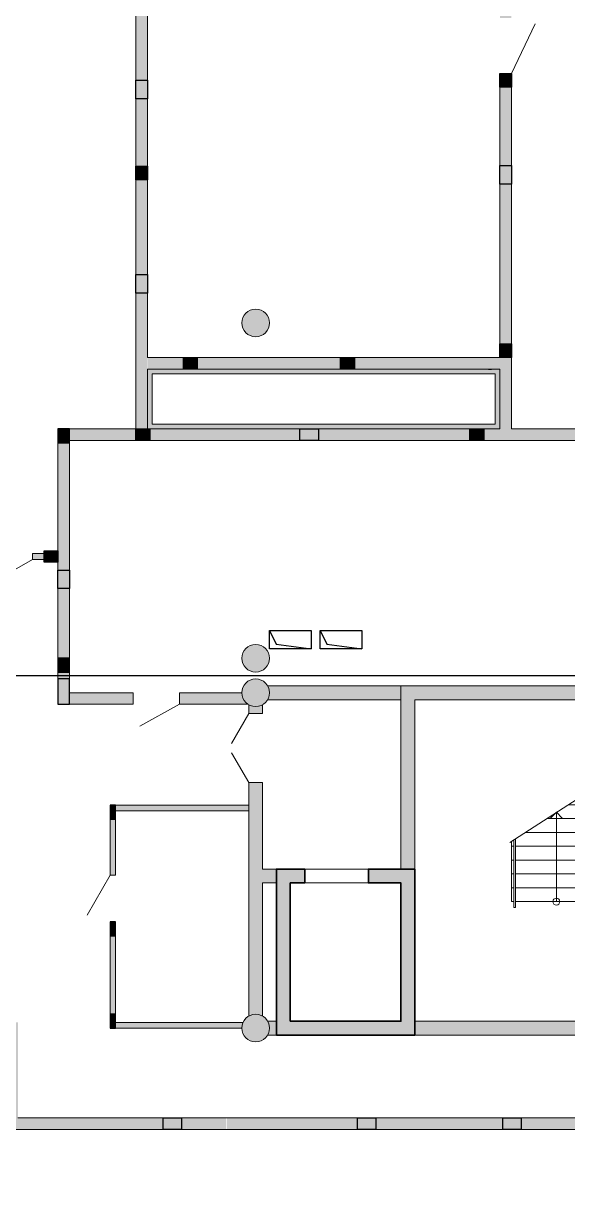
# Model space of a CAD drawing. Header units: millimetres. Extents: x 72919 to 485785, y -53256 to 338519.
# Drawn here: x 383115 to 394915, y 104415 to 130034 of the extents above; entities that cross this region are included whole.
import ezdxf

# ---------------------------------------------------------------- set-up
doc = ezdxf.new("R2010")
doc.units = ezdxf.units.MM
doc.layers.add('1', color=7, linetype='Continuous')
for name, color, linetype, lineweight in [('door', 177, 'Continuous', 9), ('lifts', 7, 'Continuous', 35), ('stairs', 4, 'Continuous', 5), ('wall', 5, 'Continuous', 40)]:
    doc.layers.add(name, color=color, linetype=linetype, lineweight=lineweight)

# ---------------------------------------------------------------- blocks, each defined once
blk = doc.blocks.new('цуа323')
at = {"color": 0, "lineweight": 18}
for p, q in [((74877, 1494945), (75037, 1494945)), ((75077, 1494945), (75127, 1494945)), ((74409, 1494645), (75037, 1494645)), ((75077, 1494645), (75127, 1494645)), ((73942, 1494345), (75037, 1494345)), ((74152, 1492545), (74152, 1494482)), ((75077, 1494345), (75127, 1494345)), ((73474, 1494045), (75037, 1494045)), ((75077, 1494045), (75127, 1494045)), ((73176, 1493745), (73226, 1493745)), ((73266, 1493745), (75037, 1493745)), ((75077, 1493745), (75127, 1493745)), ((73176, 1493445), (73226, 1493445)), ((73266, 1493445), (75037, 1493445)), ((75077, 1493445), (75127, 1493445)), ((73176, 1493145), (73226, 1493145)), ((73266, 1493145), (75037, 1493145)), ((75077, 1493145), (75127, 1493145)), ((73176, 1492845), (73226, 1492845)), ((73266, 1492845), (75037, 1492845)), ((75077, 1492845), (75127, 1492845)), ((73176, 1492545), (73226, 1492545)), ((73266, 1492545), (75037, 1492545)), ((75077, 1492545), (75127, 1492545))]:
    blk.add_line(p, q, dxfattribs=at)
at = {"color": 0}
for q in [(74024, 1494355), (74279, 1494355)]:
    blk.add_line((74152, 1494482), q, dxfattribs=at)
at = {"color": 0, "lineweight": 18, "ltscale": 3000}
blk.add_lwpolyline([(73139, 1493829), (75127, 1495105)], dxfattribs=at)
at = {"color": 0, "ltscale": 100000}
for points in [[(75037, 1495047), (75037, 1492415), (75077, 1492415), (75077, 1495073)], [(73176, 1492545), (73176, 1493854)], [(73226, 1493886), (73226, 1492415), (73266, 1492415), (73266, 1493911)], [(73266, 1492415), (73226, 1492415)]]:
    blk.add_lwpolyline(points, dxfattribs=at)
at = {"color": 0, "lineweight": 18}
blk.add_circle((74152, 1492545), 75.5, dxfattribs=at)

msp = doc.modelspace()

# ---------------------------------------------------------------- hatches: boundary and pattern name
at = {"ltscale": 500, "true_color": 0x000000}
h = msp.add_hatch(color=18, dxfattribs=at)
h.dxf.hatch_style = 1
h.paths.add_polyline_path([(385800.84584, 128803.32434), (385800.84584, 128403.32434), (385550.84584, 128403.32434), (385550.84584, 128803.37277)])
h = msp.add_hatch(color=18, dxfattribs=at)
h.dxf.hatch_style = 1
h.paths.add_polyline_path([(393700.43379, 126953.14672), (393700.43379, 126553.14672), (393450.43379, 126553.14672), (393450.43379, 126953.19515)])
h = msp.add_hatch(color=18, dxfattribs=at)
h.dxf.hatch_style = 1
h.paths.add_polyline_path([(385800.84584, 124587.97412), (385800.84584, 124187.97412), (385550.84584, 124187.97412), (385550.84584, 124588.02254)])
h = msp.add_hatch(color=18, dxfattribs=at)
h.dxf.hatch_style = 1
edge = h.paths.add_edge_path()
edge.add_arc((388150.43379, 123539.99944), 300, 9, 369)
h = msp.add_hatch(color=18, dxfattribs=at)
h.dxf.hatch_style = 1
h.paths.add_polyline_path([(383860.84584, 120940.18296), (384110.84584, 120940.18296), (384110.84584, 121240.18296), (383860.84584, 121240.18296)])
h = msp.add_hatch(color=18, dxfattribs=at)
h.dxf.hatch_style = 1
h.paths.add_polyline_path([(389110.84584, 121240.18298), (389510.84584, 121240.18298), (389510.84584, 120990.18298), (389110.79741, 120990.18298)])
h = msp.add_hatch(color=18, dxfattribs=at)
h.dxf.hatch_style = 1
h.paths.add_polyline_path([(383860.84584, 118174.99946), (384110.84584, 118174.99946), (384110.87005, 117774.99944), (383860.82162, 117774.99944)])
h = msp.add_hatch(color=18, dxfattribs=at)
h.dxf.hatch_style = 1
edge = h.paths.add_edge_path()
edge.add_arc((388150.43379, 116264.99944), 300, 9, 369)
h = msp.add_hatch(color=18, dxfattribs=at)
h.dxf.hatch_style = 1
h.paths.add_polyline_path([(383860.84584, 115964.99944), (384110.84584, 115964.99944), (384110.84584, 116264.99944), (383860.84584, 116264.99944)])
h = msp.add_hatch(color=18, dxfattribs=at)
h.dxf.hatch_style = 1
h.paths.add_polyline_path([(383860.84584, 115264.99944), (384110.84584, 115264.99944), (384110.84584, 115814.99944), (383860.84584, 115814.99944)])
h = msp.add_hatch(color=18, dxfattribs=at)
h.dxf.hatch_style = 1
edge = h.paths.add_edge_path()
edge.add_arc((388150.43379, 115514.99944), 300, 9, 369)
h = msp.add_hatch(color=18, dxfattribs=at)
h.dxf.hatch_style = 1
h.paths.add_polyline_path([(384989.74105, 112774.79597), (385109.74105, 112774.79597), (385109.74105, 113074.79597), (384989.74105, 113074.79597)])
h = msp.add_hatch(color=18, dxfattribs=at)
h.dxf.hatch_style = 1
h.paths.add_polyline_path([(384989.74105, 110245.16471), (385109.74105, 110245.16471), (385109.74105, 110545.16471), (384989.74105, 110545.16471)])
h = msp.add_hatch(color=18, dxfattribs=at)
h.dxf.hatch_style = 1
h.paths.add_polyline_path([(384989.74105, 108239.99944), (385109.74105, 108239.99944), (385109.74105, 108539.99944), (384989.74105, 108539.99944)])
h = msp.add_hatch(color=18, dxfattribs=at)
h.dxf.hatch_style = 1
edge = h.paths.add_edge_path()
edge.add_arc((388150.43379, 108239.99944), 300, 9, 369)
h = msp.add_hatch(color=18, dxfattribs=at)
h.dxf.hatch_style = 1
h.paths.add_polyline_path([(386140.74105, 106289.99946), (386540.74105, 106289.99946), (386540.74105, 106039.99946), (386140.69262, 106039.99946)])
h = msp.add_hatch(color=18, dxfattribs=at)
h.dxf.hatch_style = 1
h.paths.add_polyline_path([(390360.74105, 106289.99946), (390760.74105, 106289.99946), (390760.74105, 106039.99946), (390360.69262, 106039.99946)])
h = msp.add_hatch(color=18, dxfattribs=at)
h.dxf.hatch_style = 1
h.paths.add_polyline_path([(393510.74105, 106289.99946), (393910.74105, 106289.99946), (393910.74105, 106039.99946), (393510.69262, 106039.99946)])
at = {"layer": '1', "ltscale": 500, "true_color": 0x000000}
h = msp.add_hatch(color=18, dxfattribs=at)
h.dxf.hatch_style = 1
edge = h.paths.add_edge_path()
edge.add_line((393700.43379, 128953.14672), (393700.43379, 128653.14672))
edge.add_line((393700.43379, 128653.14672), (393450.43379, 128653.14672))
edge.add_line((393450.43379, 128653.14672), (393450.43379, 128953.14672))
edge.add_line((393450.43379, 128953.14672), (393686.91802, 128953.14672))
h = msp.add_hatch(color=18, dxfattribs=at)
h.dxf.hatch_style = 1
edge = h.paths.add_edge_path()
edge.add_line((385800.84584, 126941.13863), (385800.84584, 126641.13863))
edge.add_line((385800.84584, 126641.13863), (385550.84584, 126641.13863))
edge.add_line((385550.84584, 126641.13863), (385550.84584, 126941.13863))
edge.add_line((385550.84584, 126941.13863), (385787.33007, 126941.13863))
h = msp.add_hatch(color=18, dxfattribs=at)
h.dxf.hatch_style = 1
edge = h.paths.add_edge_path()
edge.add_line((393700.43379, 123088.18296), (393700.43379, 122788.18296))
edge.add_line((393700.43379, 122788.18296), (393450.43379, 122788.18296))
edge.add_line((393450.43379, 122788.18296), (393450.43379, 123088.18296))
edge.add_line((393450.43379, 123088.18296), (393686.91802, 123088.18296))
h = msp.add_hatch(color=18, dxfattribs=at)
h.dxf.hatch_style = 1
edge = h.paths.add_edge_path()
edge.add_line((386881.24089, 122538.18296), (386581.24089, 122538.18296))
edge.add_line((386581.24089, 122538.18296), (386581.24089, 122788.18296))
edge.add_line((386581.24089, 122788.18296), (386881.24089, 122788.18296))
edge.add_line((386881.24089, 122788.18296), (386881.24089, 122551.69873))
h = msp.add_hatch(color=18, dxfattribs=at)
h.dxf.hatch_style = 1
edge = h.paths.add_edge_path()
edge.add_line((390294.49386, 122538.18296), (389994.49386, 122538.18296))
edge.add_line((389994.49386, 122538.18296), (389994.49386, 122788.18296))
edge.add_line((389994.49386, 122788.18296), (390294.49386, 122788.18296))
edge.add_line((390294.49386, 122788.18296), (390294.49386, 122551.69873))
h = msp.add_hatch(color=18, dxfattribs=at)
h.dxf.hatch_style = 1
edge = h.paths.add_edge_path()
edge.add_line((385850.84584, 120990.18296), (385550.84584, 120990.18296))
edge.add_line((385550.84584, 120990.18296), (385550.84584, 121240.18296))
edge.add_line((385550.84584, 121240.18296), (385850.84584, 121240.18296))
edge.add_line((385850.84584, 121240.18296), (385850.84584, 121003.69873))
h = msp.add_hatch(color=18, dxfattribs=at)
h.dxf.hatch_style = 1
edge = h.paths.add_edge_path()
edge.add_line((393100.43379, 120990.18296), (392800.43379, 120990.18296))
edge.add_line((392800.43379, 120990.18296), (392800.43379, 121240.18296))
edge.add_line((392800.43379, 121240.18296), (393100.43379, 121240.18296))
edge.add_line((393100.43379, 121240.18296), (393100.43379, 121003.69873))
h = msp.add_hatch(color=18, dxfattribs=at)
h.dxf.hatch_style = 1
edge = h.paths.add_edge_path()
edge.add_line((383860.84489, 118347.82597), (383560.84489, 118347.82597))
edge.add_line((383560.84489, 118347.82597), (383560.8115, 118595.08171))
edge.add_line((383560.8115, 118597.78587), (383860.8115, 118597.78587))
edge.add_line((383860.8115, 118597.78587), (383860.84489, 118347.82597))
at = {"layer": 'wall', "lineweight": 18, "ltscale": 0.007407, "true_color": 0x000000}
h = msp.add_hatch(color=18, dxfattribs=at)
h.dxf.hatch_style = 1
h.paths.add_polyline_path([(385800.84584, 130153.14672), (385800.84584, 131263.32434), (385550.84584, 131263.32434), (385550.84584, 130153.14672)])
h.paths.add_polyline_path([(385800.84584, 130157.4991), (385550.84584, 130157.4991), (385550.84584, 121238.18296), (385800.84584, 121238.18296)])
h = msp.add_hatch(color=18, dxfattribs=at)
h.dxf.hatch_style = 1
h.paths.add_polyline_path([(393450.43379, 130153.14672), (393700.43379, 130153.14672), (393700.43379, 131263.32434), (393450.43379, 131263.32434)])
h.paths.add_polyline_path([(393700.43379, 128953.14672), (393450.43379, 128953.14672), (393450.43379, 121238.18296), (393700.43379, 121238.18296)])
h = msp.add_hatch(color=18, dxfattribs=at)
h.dxf.hatch_style = 1
h.paths.add_polyline_path([(393450.43379, 122788.18296), (390665.95335, 122788.18296), (390285.95038, 122788.18296), (388236.63981, 122788.18296), (387856.63981, 122788.18296), (385807.84584, 122788.18296), (385807.84584, 122538.18296), (393450.43379, 122538.18296)])
h = msp.add_hatch(color=18, dxfattribs=at)
h.dxf.hatch_style = 1
h.paths.add_polyline_path([(385807.84584, 122538.18296), (385807.84584, 121238.18296), (393450.43379, 121238.18296), (393450.43379, 122538.18296)])
h.paths.add_polyline_path([(393350.43379, 122438.18296), (393350.43379, 121338.18296), (385907.84584, 121338.18296), (385907.84584, 122438.18296)], flags=16)
h = msp.add_hatch(color=18, dxfattribs=at)
h.dxf.hatch_style = 1
h.paths.add_polyline_path([(403254.96645, 121240.18296), (383860.30724, 121240.18064), (383861.38444, 120990.18296), (403230.40198, 120990.18296)])
h = msp.add_hatch(color=18, dxfattribs=at)
h.dxf.hatch_style = 1
h.paths.add_polyline_path([(383861.02608, 120990.18296), (384110.84591, 120990.18296), (384113.13744, 115514.93125), (383863.31762, 115514.93125)])
h = msp.add_hatch(color=18, dxfattribs=at)
h.dxf.hatch_style = 1
h.paths.add_polyline_path([(383309.28039, 118410.33456), (383857.82289, 118409.48473), (383857.82289, 118534.48473), (383309.28039, 118535.33456)])
h = msp.add_hatch(color=18, dxfattribs=at)
h.dxf.hatch_style = 1
edge = h.paths.add_edge_path()
edge.add_line((395951.32476, 110929.99994), (395651.32476, 110929.99994))
edge.add_line((395651.32476, 110929.99994), (395651.3244, 115255.19182))
edge.add_arc((395801.32446, 115514.99941), 300, 209.999987978, 239.999987706, ccw=False)
edge.add_line((395541.5168, 115364.99946), (391601.32285, 115365.00029))
edge.add_line((391601.32285, 115365.00029), (391601.32285, 111689.99994))
edge.add_line((391601.32285, 111689.99994), (391301.32285, 111689.99994))
edge.add_line((391301.32285, 111689.99994), (391301.32285, 115665.00035))
edge.add_line((391301.32285, 115665.00035), (395541.51687, 115665.00035))
edge.add_arc((395801.32417, 115514.99944), 300.00018, -59.999968984, 149.99981962, ccw=False)
edge.add_line((395951.3244, 115255.19175), (395951.32476, 110929.99994))
edge = h.paths.add_edge_path()
edge.add_arc((395801.32285, 108240.00059), 600, 104.477499685, 165.522552073, ccw=False)
edge.add_line((395651.32298, 108820.94813), (395651.32299, 108889.99994))
edge.add_line((395651.32299, 108889.99994), (395951.323, 108889.99994))
edge.add_line((395951.323, 108889.99994), (395951.32298, 108820.94806))
edge.add_arc((395801.32285, 108240.00059), 600, -165.522423555, 75.522475044, ccw=False)
edge.add_line((395220.37552, 108089.99994), (391601.32285, 108089.99994))
edge.add_line((391601.32285, 108089.99994), (391601.32285, 108389.99994))
edge.add_line((391601.32285, 108389.99994), (395220.37518, 108389.99994))
h = msp.add_hatch(color=18, dxfattribs=at)
h.dxf.hatch_style = 1
edge = h.paths.add_edge_path()
edge.add_line((388000.61915, 108500.48784), (388000.61915, 113565.00077))
edge.add_line((388000.61915, 113565.00077), (388300.61915, 113565.00077))
edge.add_line((388300.61915, 113565.00077), (388300.61915, 111690.00077))
edge.add_line((388300.61915, 111690.00077), (388601.32285, 111690.00077))
edge.add_line((388601.32285, 111690.00077), (388601.32285, 111390.00077))
edge.add_line((388601.32285, 111390.00077), (388300.61915, 111390.00077))
edge.add_line((388300.61915, 111390.00077), (388300.61915, 108499.11908))
edge = h.paths.add_edge_path()
edge.add_line((388410.24064, 108390.00077), (388601.32285, 108390.00077))
edge.add_line((388601.32285, 108390.00077), (388601.32285, 108090.00077))
edge.add_line((388601.32285, 108090.00077), (388410.24217, 108090.00077))
edge = h.paths.add_edge_path()
edge.add_line((388300.61915, 115255.87981), (388300.61915, 115065.00077))
edge.add_line((388300.61915, 115065.00077), (388000.61915, 115065.00077))
edge.add_line((388000.61915, 115065.00077), (388000.61915, 115254.51105))
edge = h.paths.add_edge_path()
edge.add_line((388410.24064, 115665.00077), (391301.32285, 115665.00016))
edge.add_line((391301.32285, 115665.00016), (391301.32285, 115365.00077))
edge.add_line((391301.32285, 115365.00077), (388410.24217, 115365.00077))
h = msp.add_hatch(color=18, dxfattribs=at)
h.dxf.hatch_style = 1
h.paths.add_polyline_path([(383859.6568, 115264.99972), (385490.51543, 115264.99917), (385490.51543, 115514.85056), (383859.6568, 115514.8511)])
h = msp.add_hatch(color=18, dxfattribs=at)
h.dxf.hatch_style = 1
edge = h.paths.add_edge_path()
edge.add_line((386499.3264, 115264.99972), (388000.61915, 115264.99917))
edge.add_arc((388123.69146, 115510.38858), 274.52278, 179.068697357, 243.364457642, ccw=False)
edge.add_line((387849.20495, 115514.85056), (386499.3264, 115514.8511))
edge.add_line((386499.3264, 115514.8511), (386499.3264, 115264.99972))
h = msp.add_hatch(color=18, dxfattribs=at)
h.dxf.hatch_style = 1
h.paths.add_polyline_path([(384989.55201, 112954.79624), (388000.61915, 112954.7957), (388000.61915, 113074.7957), (384989.55201, 113074.79624)])
h = msp.add_hatch(color=18, dxfattribs=at)
h.dxf.hatch_style = 1
h.paths.add_polyline_path([(385110.74112, 112954.79597), (384989.74105, 112952.0215), (384990.74101, 111555.16471), (385110.74105, 111555.16471)])
h = msp.add_hatch(color=18, dxfattribs=at)
h.dxf.hatch_style = 1
h.paths.add_polyline_path([(388901.32285, 108389.99994), (388901.32285, 111389.99994), (389216.32285, 111389.99994), (389216.32285, 111689.99994), (388601.32285, 111689.99994), (388601.32285, 108089.99994), (391601.32285, 108089.99994), (391601.32285, 111689.99994), (390596.32285, 111689.99994), (390596.32285, 111389.99994), (391301.32285, 111389.99994), (391301.32285, 108389.99994)])
h = msp.add_hatch(color=18, dxfattribs=at)
h.dxf.hatch_style = 1
h.paths.add_polyline_path([(385110.74112, 110545.16471), (384989.74105, 110545.16471), (384989.74103, 108239.99944), (385109.74106, 108239.99944)])
h = msp.add_hatch(color=18, dxfattribs=at)
h.dxf.hatch_style = 1
h.paths.add_polyline_path([(382740.74105, 106039.9983), (382740.24105, 108115.48301), (382560.43379, 108115.48301), (382560.43379, 108364.99944), (382559.59622, 108365.48301), (382990.74105, 108365.48301), (382990.74105, 106289.99944), (385360.38664, 106289.99944), (385360.38664, 106039.99835)])
h = msp.add_hatch(color=18, dxfattribs=at)
h.dxf.hatch_style = 1
h.paths.add_polyline_path([(385109.55201, 108239.99972), (387850.43379, 108239.99919), (387874.47924, 108359.99944), (385109.55201, 108359.99972)])
h = msp.add_hatch(color=18, dxfattribs=at)
h.dxf.hatch_style = 1
h.paths.add_polyline_path([(387503.38466, 106289.99944), (385738.18563, 106289.99944), (385358.18446, 106289.99944), (385358.18446, 106039.99835), (385357.56362, 106039.99835), (385737.56479, 106039.99835), (387503.38466, 106039.99838)])
h = msp.add_hatch(color=18, dxfattribs=at)
h.dxf.hatch_style = 1
h.paths.add_polyline_path([(390879.15959, 106289.99944), (390499.15842, 106289.99944), (387519.28143, 106289.99944), (387519.28143, 106039.99944), (390498.53758, 106039.99944), (390878.53875, 106039.9984)])
h = msp.add_hatch(color=18, dxfattribs=at)
h.dxf.hatch_style = 1
h.paths.add_polyline_path([(393434.37088, 106289.99944), (393054.3697, 106289.99944), (390229.71634, 106289.99944), (390229.0955, 106039.9984), (393053.74887, 106039.99944), (393433.75003, 106039.9984)])
h = msp.add_hatch(color=18, dxfattribs=at)
h.dxf.hatch_style = 1
h.paths.add_polyline_path([(400726.07638, 106289.99944), (393425.7801, 106289.99944), (393425.15926, 106039.99846), (395800.43379, 106039.99944), (395800.43379, 105730.00662), (396050.43379, 105730.00662), (396050.43379, 106039.99944), (400665.21788, 106039.99944)])

# ---------------------------------------------------------------- linework, layer by layer
at = {"color": 18, "ltscale": 500, "true_color": 0x000000}
for p, q in [((393200.43379, 122538.18296), (393270.43379, 122538.18296)), ((388451.62311, 116864.99944), (388597.16426, 116568.22027)), ((389551.62284, 116864.99944), (389697.16398, 116568.22027)), ((388597.16426, 116568.22027), (389351.62311, 116464.99944)), ((389697.16398, 116568.22027), (390451.62284, 116464.99944))]:
    msp.add_line(p, q, dxfattribs=at)
for points in [[(415650.43379, 180914.99944, 0.4142135624), (336810.43379, 259754.99944), (221610.43379, 259754.99944, 0.4142135624), (142770.43379, 180914.99944), (142770.43379, 104414.99944, 0.4142135624), (221610.43379, 25574.99944), (336810.43379, 25574.99944, 0.4142135624), (415650.43379, 104414.99944)], [(414950.43379, 180914.99944, 0.4142135624), (336810.43379, 259054.99944), (221610.43379, 259054.99944, 0.4142135624), (143470.43379, 180914.99944), (143470.43379, 104414.99944, 0.4142135624), (221610.43379, 26274.99944), (336810.43379, 26274.99944, 0.4142135624), (414950.43379, 104414.99944)]]:
    msp.add_lwpolyline(points, format="xyb", close=True, dxfattribs=at)
for points in [[(393450.43379, 128953.14672), (393700.43379, 128953.14672), (393700.43379, 128653.14672), (393450.43379, 128653.14672)], [(385800.84584, 128803.32434), (385800.84584, 128403.32434), (385550.84584, 128403.32434), (385550.84584, 128803.37277)], [(385550.84584, 126941.13863), (385800.84584, 126941.13863), (385800.84584, 126641.13863), (385550.84584, 126641.13863)], [(393700.43379, 126953.14672), (393700.43379, 126553.14672), (393450.43379, 126553.14672), (393450.43379, 126953.19515)], [(385800.84584, 124587.97412), (385800.84584, 124187.97412), (385550.84584, 124187.97412), (385550.84584, 124588.02254)], [(393450.43379, 123088.18296), (393700.43379, 123088.18296), (393700.43379, 122788.18296), (393450.43379, 122788.18296)], [(386881.24089, 122788.18296), (386881.24089, 122538.18296), (386581.24089, 122538.18296), (386581.24089, 122788.18296)], [(390294.49386, 122788.18296), (390294.49386, 122538.18296), (389994.49386, 122538.18296), (389994.49386, 122788.18296)], [(383860.84584, 120940.18296), (384110.84584, 120940.18296), (384110.84584, 121240.18296), (383860.84584, 121240.18296)], [(385850.84584, 121240.18296), (385850.84584, 120990.18296), (385550.84584, 120990.18296), (385550.84584, 121240.18296)], [(389110.84584, 121240.18298), (389510.84584, 121240.18298), (389510.84584, 120990.18298), (389110.79741, 120990.18298)], [(393100.43379, 121240.18296), (393100.43379, 120990.18296), (392800.43379, 120990.18296), (392800.43379, 121240.18296)], [(383860.8115, 118597.78587), (383860.84489, 118347.82597), (383560.84489, 118347.82597), (383560.8115, 118597.78587)], [(383860.84584, 118174.99946), (384110.84584, 118174.99946), (384110.87005, 117774.99944), (383860.82162, 117774.99944)], [(388451.62311, 116864.99944), (389351.62311, 116864.99944), (389351.62311, 116464.99944), (388451.62311, 116464.99944)], [(389551.62284, 116864.99944), (390451.62284, 116864.99944), (390451.62284, 116464.99944), (389551.62284, 116464.99944)], [(383860.84584, 115964.99944), (384110.84584, 115964.99944), (384110.84584, 116264.99944), (383860.84584, 116264.99944)], [(383860.84584, 115264.99944), (384110.84584, 115264.99944), (384110.84584, 115814.99944), (383860.84584, 115814.99944)], [(384989.74105, 112774.79597), (385109.74105, 112774.79597), (385109.74105, 113074.79597), (384989.74105, 113074.79597)], [(384989.74105, 110245.16471), (385109.74105, 110245.16471), (385109.74105, 110545.16471), (384989.74105, 110545.16471)], [(384989.74105, 108239.99944), (385109.74105, 108239.99944), (385109.74105, 108539.99944), (384989.74105, 108539.99944)], [(386140.74105, 106289.99946), (386540.74105, 106289.99946), (386540.74105, 106039.99946), (386140.69262, 106039.99946)], [(390360.74105, 106289.99946), (390760.74105, 106289.99946), (390760.74105, 106039.99946), (390360.69262, 106039.99946)], [(393510.74105, 106289.99946), (393910.74105, 106289.99946), (393910.74105, 106039.99946), (393510.69262, 106039.99946)]]:
    msp.add_lwpolyline(points, close=True, dxfattribs=at)
msp.add_lwpolyline([(342646.86353, 115889.99944), (416850.70066, 115889.99944)], dxfattribs=at)
at = {"layer": 'door', "ltscale": 100}
msp.add_line((393700.43379, 128953.14672), (394214.86822, 130026.68168), dxfattribs=at)
at = {"layer": 'door', "linetype": 'ByBlock', "ltscale": 100}
for p, q in [((383311.27191, 118410.3259), (382551.2383, 117978.25298)), ((386500.51543, 115264.99944), (385634.49003, 114788.32597)), ((387625.61915, 114415.48171), (388000.61915, 115065.00077)), ((388000.61915, 113565.00077), (387625.61915, 114214.51982)), ((384990.74105, 111555.16471), (384490.74105, 110689.13931))]:
    msp.add_line(p, q, dxfattribs=at)
at = {"layer": 'lifts', "color": 0}
msp.add_lwpolyline([(388901.32285, 108389.99994), (388901.32285, 111389.99994), (389216.32285, 111389.99994), (389216.32285, 111689.99994), (388601.32285, 111689.99994), (388601.32285, 108089.99994), (391601.32285, 108089.99994), (391601.32285, 111689.99994), (390596.32285, 111689.99994), (390596.32285, 111389.99994), (391301.32285, 111389.99994), (391301.32285, 108389.99994)], close=True, dxfattribs=at)
at = {"layer": 'lifts', "color": 0, "lineweight": 15, "ltscale": 100}
msp.add_lwpolyline([(389216.32285, 111389.99994), (389216.32285, 111689.99994), (390596.32285, 111689.99994), (390596.32285, 111389.99994)], close=True, dxfattribs=at)
at = {"layer": 'wall', "color": 18, "lineweight": 18, "ltscale": 0.007407, "true_color": 0x000000}
for p, q in [((383310.47339, 118410.33429), (383860.84972, 118410.32597)), ((383310.47528, 118535.33429), (383860.85161, 118535.32597)), ((388000.45595, 109442.88827), (388000.45566, 108500.39437)), ((388000.45595, 109442.88827), (388000.45566, 108500.39437))]:
    msp.add_line(p, q, dxfattribs=at)
for points in [[(383860.84584, 121240.18296), (385550.84584, 121240.18296), (385550.84584, 126583.56038), (385550.84584, 126963.56038), (385550.84584, 131263.32434), (380791.3349, 131263.32434)], [(387859.53267, 131263.32434), (385800.84584, 131263.32434), (385800.84584, 126963.56038), (385800.84584, 126583.56038), (385800.84584, 122788.18296), (387850.63981, 122788.18296), (388230.63981, 122788.18296), (390285.95038, 122788.18296), (390664.95335, 122788.18296), (393450.43379, 122788.18296), (393450.43379, 126582.84602), (393450.43379, 126962.84602), (393450.43379, 128953.14672), (393700.43379, 128953.14672)], [(393700.43379, 128953.14672), (393700.43379, 126962.84602), (393700.43379, 126582.84602), (393700.43379, 121240.18296)], [(393350.43379, 122438.18296), (393350.43379, 121340.18296), (385900.84584, 121340.18296), (385900.84584, 122438.18296), (393350.43379, 122438.18296)], [(396696.97063, 120990.18296), (389950.05943, 120990.18296), (389570.05943, 120990.18296), (384110.84584, 120990.18296), (384110.84584, 115514.99944), (385490.51543, 115514.99944), (385490.51543, 115264.99944), (383860.84584, 115264.99944), (383860.84584, 121240.18296)], [(393700.43379, 121240.18296), (396695.89342, 121240.18296), (397075.89695, 121240.18296), (399876.07475, 121240.18296), (400256.07828, 121240.18296), (403254.96645, 121240.18296)], [(383310.46942, 118535.33429), (383310.46947, 118410.33429)], [(388410.24064, 115665.00077), (391301.32285, 115665.00016), (391301.32285, 115365.00077), (388410.24217, 115365.00077)], [(387851.34204, 115514.99944), (386500.51543, 115514.99944), (386500.51543, 115264.99944), (387983.60255, 115264.99944)], [(388300.61915, 115255.87981), (388300.61915, 115065.00077), (388000.61915, 115065.00077), (388000.61915, 115254.51105)], [(388000.61915, 108500.48784), (388000.61915, 113565.00077), (388300.61915, 113565.00077), (388300.61915, 111690.00077), (388601.32285, 111690.00077), (388601.32285, 111390.00077), (388300.61915, 111390.00077), (388300.61915, 108499.11908)], [(388000.61915, 113074.79597), (384990.74105, 113074.79597), (384990.74105, 111555.16471), (385110.74105, 111555.16471), (385110.74105, 112954.79597), (388000.61915, 112954.79597)], [(387874.47924, 108359.99944), (385110.74105, 108359.99944), (385110.74105, 110545.16471), (384990.74105, 110545.16471), (384990.74105, 108239.99944), (387850.43379, 108239.99944)], [(388029.43379, 108514.4338), (388029.43379, 108513.9303)], [(388149.43379, 108539.99842), (388149.43379, 108539.49474)], [(388410.24064, 108390.00077), (388601.32285, 108390.00077), (388601.32285, 108090.00077), (388410.24217, 108090.00077)], [(385360.73534, 106039.99944), (382740.74105, 106039.99944), (382740.74105, 108115.48301), (382560.43379, 108115.48301), (382560.43379, 108365.48301)], [(385360.73534, 106289.99944), (382990.74105, 106289.99944)], [(387930.61814, 106289.99944), (385360.73534, 106289.99944)], [(390880.55669, 106289.99944), (387930.61814, 106289.99944)], [(393430.55332, 106289.99944), (390880.55669, 106289.99944)], [(395800.43379, 106289.99944), (393430.55332, 106289.99944)], [(387930.61814, 106039.99944), (385361.51759, 106039.99944)], [(390880.55669, 106039.99944), (387930.61814, 106039.99944)], [(393430.55332, 106039.99944), (390880.55669, 106039.99944)], [(395800.43379, 106039.99944), (393430.55332, 106039.99944)]]:
    msp.add_lwpolyline(points, dxfattribs=at)
msp.add_lwpolyline([(385800.84584, 122538.18296), (385800.84584, 121240.18296), (393450.43379, 121240.18296), (393450.43379, 122538.18296)], close=True, dxfattribs=at)
for points in [[(395951.32476, 110929.99994), (395651.32476, 110929.99994), (395651.3244, 115255.19182, -0.1316524964), (395541.5168, 115364.99946), (391601.32285, 115365.00029), (391601.32285, 111689.99994), (391301.32285, 111689.99994), (391301.32285, 115665.00035), (395541.51687, 115665.00035, -1.3032228839), (395951.3244, 115255.19175)], [(395220.37518, 108389.99994, -0.2728424925), (395651.32298, 108820.94813), (395651.32299, 108889.99994), (395951.323, 108889.99994), (395951.32298, 108820.94806, -1.7504330168), (395220.37552, 108089.99994), (391601.32285, 108089.99994), (391601.32285, 108389.99994)]]:
    msp.add_lwpolyline(points, format="xyb", close=True, dxfattribs=at)
for centre in [(388150.43379, 123539.99944), (388150.43379, 116264.99944), (388150.43379, 115514.99944), (388150.43379, 108239.99944)]:
    msp.add_circle(centre, 300, dxfattribs=at)

# ---------------------------------------------------------------- block references
at = {"layer": 'stairs', "color": 4, "lineweight": 18, "ltscale": 0.007407}
msp.add_blockref('цуа323', (320524.65871, -1381560.00294), dxfattribs=at)

doc.saveas('drawing.dxf')
